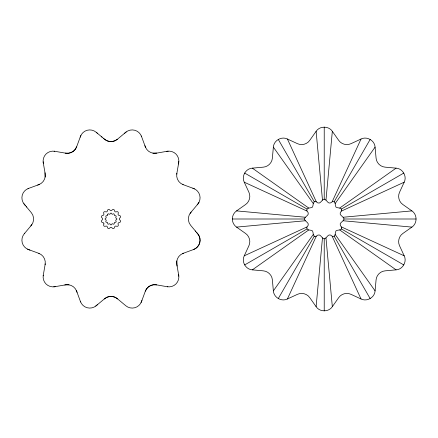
<?xml version="1.0" encoding="UTF-8"?>
<svg xmlns="http://www.w3.org/2000/svg" width="438" height="438" viewBox="0 0 438 438"><rect width="100%" height="100%" fill="white"/><g stroke="black" fill="none" stroke-linecap="round" stroke-linejoin="round"><path stroke-width="0.66" d="M232.348 219C232.326 215.825 233.947 212.704 236.553 210.892L245.608 204.513C249.457 201.896 250.925 196.432 248.899 192.238L244.245 182.186C241.239 176.306 245.756 168.482 252.354 168.143L263.386 167.146C268.029 166.807 272.025 162.805 272.37 158.162L273.367 147.13C273.706 140.532 281.525 136.015 287.41 139.021L297.462 143.675C301.656 145.701 307.12 144.239 309.737 140.384L316.116 131.329C319.707 125.788 328.735 125.788 332.332 131.329L338.711 140.384C341.328 144.239 346.792 145.701 350.986 143.675L361.038 139.021C366.918 136.015 374.742 140.532 375.081 147.13L376.078 158.162C376.417 162.805 380.419 166.807 385.062 167.146L396.094 168.143C402.692 168.482 407.203 176.306 404.203 182.186L399.549 192.238C397.523 196.432 398.985 201.896 402.84 204.513L411.895 210.892C417.436 214.483 417.436 223.517 411.895 227.108L402.84 233.487C398.985 236.104 397.523 241.568 399.549 245.762L404.203 255.814C407.203 261.694 402.692 269.518 396.094 269.857L385.062 270.854C380.419 271.193 376.417 275.195 376.078 279.838L375.081 290.87C374.742 297.468 366.918 301.985 361.038 298.979L350.986 294.325C346.792 292.299 341.328 293.761 338.711 297.616L332.332 306.671C328.735 312.212 319.707 312.212 316.116 306.671L309.737 297.616C307.12 293.761 301.656 292.299 297.462 294.325L287.41 298.979C281.525 301.985 273.706 297.468 273.367 290.87L272.37 279.838C272.025 275.195 268.029 271.193 263.386 270.854L252.354 269.857C245.756 269.518 241.239 261.694 244.245 255.814L248.899 245.762C250.925 241.568 249.457 236.104 245.608 233.487L236.553 227.108C233.947 225.296 232.326 222.175 232.348 219L304.388 219C305.286 215.501 310.985 215.469 306.797 210.574C306.354 207.174 310.701 208.444 312.409 207.185C313.608 205.455 312.453 200.976 315.918 201.606C320.479 205.816 320.89 199.963 324.224 199.164C327.717 200.062 327.755 205.761 332.65 201.579C336.05 201.13 334.78 205.482 336.039 207.185C337.769 208.384 342.248 207.234 341.618 210.7C337.408 215.255 343.261 215.666 344.06 219C343.162 222.499 337.463 222.531 341.645 227.426C342.094 230.826 337.742 229.556 336.039 230.815C334.84 232.545 335.99 237.024 332.524 236.394C327.969 232.184 327.553 238.037 324.224 238.836C320.725 237.938 320.693 232.239 315.798 236.421C312.393 236.87 313.663 232.518 312.409 230.815C310.679 229.616 306.195 230.766 306.83 227.3C311.035 222.745 305.187 222.334 304.388 219M178.846 161.463L178.49 164.009M316.116 306.671L322.472 237.927M325.976 200.073L332.332 131.329M43.176 275.841L45.152 264.344A9.921 9.921 0 0 0 38.796 253.339L28.399 249.523A9.921 9.921 0 0 1 24.205 233.859L31.301 225.351M45.152 177.051L44.999 172.786M176.821 260.949L176.968 265.214M45.223 263.84L45.092 264.689M176.744 174.16L176.875 173.311M65.295 153.108L66.143 153.24A9.937 9.937 0 0 0 76.497 147.19L80.461 136.415A9.921 9.921 0 0 1 96.125 132.216L104.633 139.311A9.921 9.921 0 0 0 117.34 139.311M141.77 300.879L141.917 300.473M156.673 284.892L155.824 284.76A9.937 9.937 0 0 0 145.471 290.805L141.507 301.585A9.921 9.921 0 0 1 125.843 305.784L117.34 298.689A9.921 9.921 0 0 0 104.633 298.689L96.125 305.784A9.921 9.921 0 0 1 80.461 301.585L76.645 291.188A9.921 9.921 0 0 0 65.64 284.831L64.775 284.985M80.203 137.121L80.838 135.528M141.622 301.278L141.135 302.472M287.41 298.979L316.274 236.268M332.174 201.732L361.038 139.021M278.283 298.568L314.303 236.181M334.139 201.819L370.159 139.432M273.367 290.87L313.241 234.516M335.201 203.484L375.081 147.13M24.752 233.197L24.342 233.695M30.802 225.948L31.35 225.291A9.85 9.85 0 0 0 31.864 224.606M191.171 212.052L190.618 212.709A9.85 9.85 0 0 0 190.103 213.394M197.215 204.803L197.631 204.305M190.672 212.649L197.768 204.141A9.948 9.948 0 0 0 198.951 202.361M104.282 298.973L104.616 298.7A9.959 9.959 0 0 1 116.607 298.097A9.85 9.85 0 0 1 117.274 298.634L117.603 298.908M124.606 133.251L126.259 131.887M97.362 304.749L95.708 306.113M252.354 269.857L308.708 229.977M339.74 208.023L396.094 168.143M244.656 264.941L307.043 228.921M341.399 209.079L403.792 173.059M244.245 255.814L306.956 226.95M341.492 211.05L404.203 182.186M39.661 184.294L38.473 184.781M182.307 253.706L183.5 253.219M145.323 291.188A9.921 9.921 0 0 1 156.328 284.831L167.245 286.726A9.921 9.921 0 0 0 178.709 275.261L176.815 264.344A9.921 9.921 0 0 1 183.172 253.339L193.968 249.364A9.937 9.937 0 0 0 198.096 234.259L196.733 232.622M27.999 188.636A10.025 10.025 0 0 1 28.399 188.477L38.796 184.661A9.921 9.921 0 0 0 45.152 173.656L43.258 162.739A9.921 9.921 0 0 1 54.723 151.274L65.64 153.169A9.921 9.921 0 0 0 76.645 146.812M37.663 185.077L38.068 184.929M156.771 153.092L152.933 153.163M166.708 151.367L167.557 151.225A10.216 10.216 0 0 1 168.197 151.154M55.259 286.633L54.411 286.775A10.216 10.216 0 0 1 53.77 286.846M236.553 227.108L305.297 220.752M343.151 217.248L411.895 210.892M344.06 219L416.1 219M236.553 210.892L305.297 217.248M343.151 220.752L411.895 227.108M54.142 151.192L54.723 151.274M167.825 286.808L167.272 286.731M69.034 284.837L66.039 284.771L54.723 286.726A9.921 9.921 0 0 1 43.258 275.261M29.111 249.78L29.915 250.082M192.862 188.22L194.456 188.849M28.705 249.633L27.512 249.151M183.194 184.666L182.794 184.513M38.774 253.334L39.174 253.487M244.245 182.186L306.956 211.05M341.492 226.95L404.203 255.814M244.656 173.059L307.043 209.079M341.399 228.921L403.792 264.941M252.354 168.143L308.708 208.023M339.74 229.977L396.094 269.857M96.787 132.769L96.289 132.358M104.036 138.813L104.693 139.366A9.85 9.85 0 0 0 105.377 139.881A9.959 9.959 0 0 0 117.357 139.3L125.843 132.216A9.921 9.921 0 0 1 141.507 136.415L145.323 146.812A9.921 9.921 0 0 0 156.328 153.169L167.245 151.274A9.921 9.921 0 0 1 178.709 162.739L176.815 173.656A9.921 9.921 0 0 0 183.172 184.661L193.569 188.477A9.921 9.921 0 0 1 197.768 204.141M97.116 133.042L97.444 133.316M101.397 136.618L102.059 137.165M103.373 138.266L103.702 138.539M195.359 230.974L195.633 231.302M26.335 206.698L26.608 207.026M25.234 205.378L23.871 203.725M273.367 147.13L313.241 203.484M335.201 234.516L375.081 290.87M278.283 139.432L314.303 201.819M334.139 236.181L370.159 298.568M287.41 139.021L316.274 201.732M332.174 236.268L361.038 298.979M145.69 147.677L145.202 146.484M76.278 290.323L76.765 291.516M141.348 136.015L141.507 136.415M144.907 145.679L145.055 146.084M76.913 291.916L77.061 292.321M177.04 265.636L177.116 266.058M178.616 274.725L178.759 275.573A10.211 10.211 0 0 1 178.83 276.214M43.351 163.275L43.209 162.427A10.216 10.216 0 0 1 43.138 161.786M316.116 131.329L322.472 200.073M325.976 237.927L332.332 306.671M324.224 127.124L324.224 199.164M324.224 238.836L324.224 310.876M28.399 188.477A9.921 9.921 0 0 0 24.205 204.141L31.301 212.649A9.959 9.959 0 0 1 31.295 225.406M80.619 301.985A10.025 10.025 0 0 1 80.461 301.585M193.569 249.523A9.921 9.921 0 0 0 197.768 233.859L190.672 225.351A9.959 9.959 0 0 1 190.672 212.594M107.726 214.396L107.66 215.102A0.635 0.635 0 0 1 107.086 215.677L106.379 215.742A0.635 0.635 0 0 0 105.859 216.64L106.155 217.286A0.635 0.635 0 0 1 105.947 218.069L105.366 218.48A0.635 0.635 0 0 0 105.366 219.52L105.947 219.931A0.635 0.635 0 0 1 106.155 220.714L105.859 221.36A0.635 0.635 0 0 0 106.379 222.258L107.086 222.323A0.635 0.635 0 0 1 107.66 222.898L107.726 223.604A0.635 0.635 0 0 0 108.624 224.125L109.27 223.829A0.635 0.635 0 0 1 110.058 224.037L110.464 224.617A0.635 0.635 0 0 0 111.504 224.617L111.914 224.037A0.635 0.635 0 0 1 112.697 223.829L113.343 224.125A0.635 0.635 0 0 0 114.241 223.604L114.307 222.898A0.635 0.635 0 0 1 114.882 222.323L115.588 222.258A0.635 0.635 0 0 0 116.108 221.36L115.813 220.714A0.635 0.635 0 0 1 116.021 219.931L116.601 219.52A0.635 0.635 0 0 0 116.601 218.48L116.021 218.069A0.635 0.635 0 0 1 115.813 217.286L116.108 216.64A0.635 0.635 0 0 0 115.588 215.742L114.882 215.677A0.635 0.635 0 0 1 114.307 215.102L114.241 214.396A0.635 0.635 0 0 0 113.343 213.875L112.697 214.171A0.635 0.635 0 0 1 111.914 213.963L111.504 213.383A0.635 0.635 0 0 0 110.464 213.383L110.058 213.963A0.635 0.635 0 0 1 109.27 214.171L108.624 213.875A0.635 0.635 0 0 0 107.726 214.396M103.877 223.895L103.675 225.072A1.073 1.073 0 0 0 104.912 226.309L106.089 226.107A1.073 1.073 0 0 1 107.277 226.791L107.688 227.913A1.073 1.073 0 0 0 109.38 228.368L110.299 227.601A1.073 1.073 0 0 1 111.668 227.601L112.588 228.368A1.073 1.073 0 0 0 114.28 227.913L114.69 226.791A1.073 1.073 0 0 1 115.878 226.107L117.056 226.309A1.073 1.073 0 0 0 118.293 225.072L118.09 223.895A1.073 1.073 0 0 1 118.775 222.707L119.897 222.296A1.073 1.073 0 0 0 120.351 220.604L119.585 219.684A1.073 1.073 0 0 1 119.585 218.316L120.351 217.396A1.073 1.073 0 0 0 119.897 215.704L118.775 215.293A1.073 1.073 0 0 1 118.09 214.105L118.293 212.928A1.073 1.073 0 0 0 117.056 211.691L115.878 211.893A1.073 1.073 0 0 1 114.69 211.209L114.28 210.087A1.073 1.073 0 0 0 112.588 209.632L111.668 210.399A1.073 1.073 0 0 1 110.299 210.399L109.38 209.632A1.073 1.073 0 0 0 107.688 210.087L107.277 211.209A1.073 1.073 0 0 1 106.089 211.893L104.912 211.691A1.073 1.073 0 0 0 103.675 212.928L103.877 214.105A1.073 1.073 0 0 1 103.193 215.293L102.07 215.704A1.073 1.073 0 0 0 101.616 217.396L102.382 218.316A1.073 1.073 0 0 1 102.382 219.684L101.616 220.604A1.073 1.073 0 0 0 102.07 222.296L103.193 222.707A1.073 1.073 0 0 1 103.877 223.895"/></g></svg>
